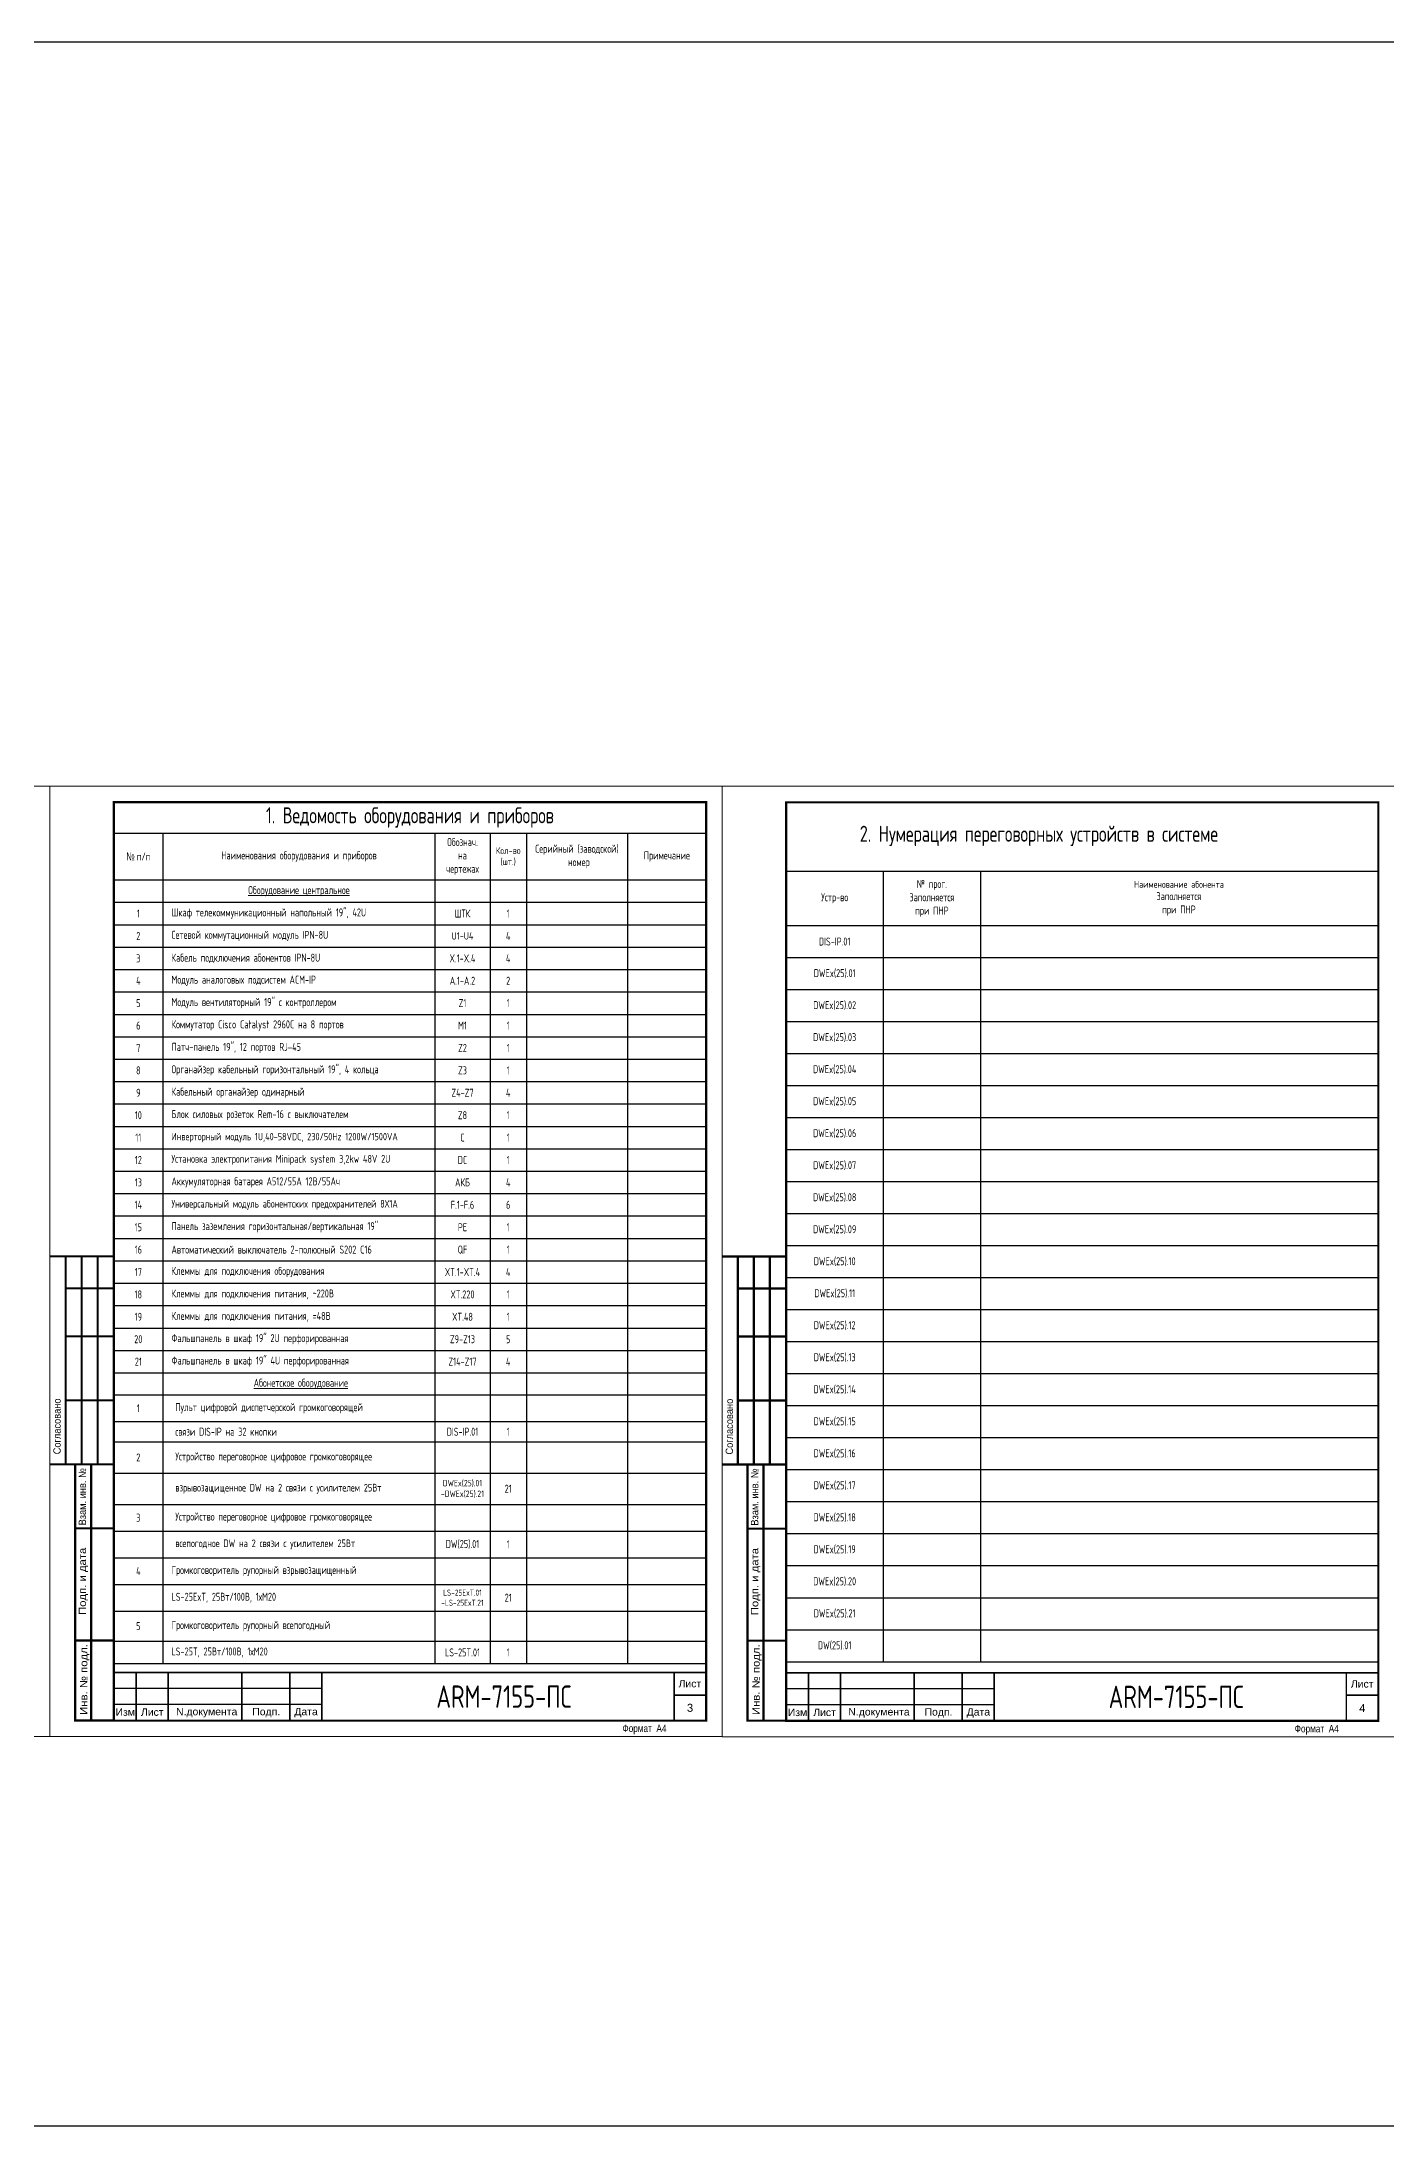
# Model space of a CAD drawing. Header units: millimetres. Extents: x 1414 to 7445, y -6250 to 7681.
# Drawn here: x 1951 to 2371, y -6250 to -5599 of the extents above; entities that cross this region are included whole.
import ezdxf
from ezdxf.enums import TextEntityAlignment as Align

# ---------------------------------------------------------------- set-up
doc = ezdxf.new("R2010")
doc.units = ezdxf.units.MM
doc.layers.get('DEFPOINTS').update_dxf_attribs({"lineweight": 0})
doc.layers.add('FORMAT', color=7, linetype='Continuous')
doc.styles.add('ARIAL', font='arial.ttf', dxfattribs={"width": 0.8})
doc.styles.get("Standard").update_dxf_attribs({"font": 'romans.shx', "width": 0.7, "height": 2.5})
doc.styles.add('ГОСТ', font='', dxfattribs={"height": 2.5})
doc.styles.get('ГОСТ').set_extended_font_data('Arial', italic=True)

# ---------------------------------------------------------------- blocks, each defined once
blk = doc.blocks.new('A$C420369D8')
at = {"layer": 'FORMAT', "linetype": 'Continuous', "ltscale": 10, "const_width": 70}
for points in [[(0, 14500), (-2000, 14500)], [(-1500, 14500), (-1500, 14500), (-1500, 8000)], [(-1000, 14500), (-1000, 14500), (-1000, 8000)], [(-500, 14500), (-500, 14500), (-500, 8000)], [(0, 13500), (0, 13500), (-1506, 13500)], [(0, 12000), (0, 12000), (-1500, 12000)], [(0, 10000), (0, 10000), (-1500, 10000)], [(-1200, 8000), (-2000, 8000)], [(0, 0), (-1200, 0), (-1200, 8000), (0, 8000)], [(0, 0), (-700, 0), (-700, 8000)], [(0, 0), (0, 2500), (-1200, 2500), (-1200, 6000), (0, 6000)]]:
    blk.add_lwpolyline(points, dxfattribs=at)
at = {"layer": 'FORMAT', "linetype": 'Continuous', "ltscale": 10, "style": 'ARIAL'}
for s, width, p in [('Согласовано', 0.9, (-1654, 8314)), ('Взам. инв. №', 0.9, (-863, 6093)), ('Подп. и дата', 1.1, (-863, 3295)), ('Инв. № подл.', 1.1, (-822, 175))]:
    blk.add_text(s, height=230, rotation=90, dxfattribs=dict(at, width=width)).set_placement(p)
blk = doc.blocks.new('*T38')
at = {"color": 0, "linetype": 'ByBlock', "lineweight": -2, "transparency": 16777216}
for p, q in [((0, 0), (185, 0)), ((0, 0), (0, -269.18)), ((185, 0), (185, -269.18)), ((0, -9.67), (185, -9.67)), ((15.34, -9.67), (15.34, -269.18)), ((100.32, -9.67), (100.32, -269.18)), ((117.52, -9.67), (117.52, -269.18)), ((128.87, -9.67), (128.87, -269.18)), ((160.49, -9.67), (160.49, -269.18)), ((0, -24.33), (185, -24.33)), ((0, -31.33), (185, -31.33)), ((0, -38.33), (185, -38.33)), ((0, -45.33), (185, -45.33)), ((0, -52.33), (185, -52.33)), ((0, -59.33), (185, -59.33)), ((0, -66.33), (185, -66.33)), ((0, -73.33), (185, -73.33)), ((0, -80.33), (185, -80.33)), ((0, -87.33), (185, -87.33)), ((0, -94.33), (185, -94.33)), ((0, -101.33), (185, -101.33)), ((0, -108.33), (185, -108.33)), ((0, -115.33), (185, -115.33)), ((0, -122.33), (185, -122.33)), ((0, -129.33), (185, -129.33)), ((0, -136.33), (185, -136.33)), ((0, -143.33), (185, -143.33)), ((0, -150.33), (185, -150.33)), ((0, -157.33), (185, -157.33)), ((0, -164.33), (185, -164.33)), ((0, -171.33), (185, -171.33)), ((0, -178.33), (185, -178.33)), ((0, -185.23), (185, -185.23)), ((0, -193.57), (185, -193.57)), ((0, -199.9), (185, -199.9)), ((0, -209.66), (185, -209.66)), ((0, -219.42), (185, -219.42)), ((0, -227.76), (185, -227.76)), ((0, -236.09), (185, -236.09)), ((0, -244.42), (185, -244.42)), ((0, -252.76), (185, -252.76)), ((0, -262.18), (185, -262.18)), ((0, -269.18), (185, -269.18))]:
    blk.add_line(p, q, dxfattribs=at)
at = {"color": 0, "lineweight": 20, "transparency": 16777216}
for s, insert, char_height, width, attachment_point in [('1. Ведомость оборудования и приборов', (92.5, -4.83), 5, 182, 5), ('Обознач. на чертежах', (108.92, -17), 2.5, 14.1931, 5), ('{\\fArial|b0|i0|c204|p34;№ }п/п', (7.67, -17), 2.5, 12.3399, 5), ('Наименования оборудования и приборов', (57.83, -17), 2.5, 81.9841, 5), ('Кол-во (шт.)', (123.19, -17), 2.1, 8.3524, 5), ('Серийный (заводской)  номер', (144.68, -17), 2.5, 28.6206, 5), ('Примечание', (172.75, -17), 2.5, 21.5099, 5), ('{\\LОборудование центральное}', (57.83, -27.83), 2.5, 81.9841, 5), ('1', (7.67, -34.83), 2.5, 12.3399, 5), ('{\\C256; Шкаф телекоммуникационный напольный 19", 42U}', (16.84, -34.83), 2.5, 81.9841, 4), ('ШТК', (108.92, -34.83), 2.5, 14.1931, 5), ('1', (123.19, -34.83), 2.5, 8.3524, 5), ('2', (7.67, -41.83), 2.5, 12.3399, 5), (' Сетевой коммутационный модуль IPN-8U', (16.84, -41.83), 2.5, 81.9841, 4), ('U1-U4', (108.92, -41.83), 2.3, 14.1931, 5), ('4', (123.19, -41.83), 2.5, 8.3524, 5), ('3', (7.67, -48.83), 2.5, 12.3399, 5), (' Кабель подключения абонентов IPN-8U', (16.84, -48.83), 2.5, 81.9841, 4), ('X.1-X.4', (108.92, -48.83), 2.5, 14.1931, 5), ('4', (123.19, -48.83), 2.5, 8.3524, 5), ('4', (7.67, -55.83), 2.5, 12.3399, 5), (' Модуль аналоговых подсистем ACM-IP', (16.84, -55.83), 2.5, 81.9841, 4), ('A.1-A.2', (108.92, -55.83), 2.5, 14.1931, 5), ('2', (123.19, -55.83), 2.5, 8.3524, 5), ('5', (7.67, -62.83), 2.5, 12.3399, 5), (' Модуль вентиляторный 19" с контроллером', (16.84, -62.83), 2.5, 81.9841, 4), ('Z1', (108.92, -62.83), 2.5, 14.1931, 5), ('1', (123.19, -62.83), 2.5, 8.3524, 5), ('6', (7.67, -69.83), 2.5, 12.3399, 5), (' Коммутатор Cisco Catalyst 2960C на 8 портов', (16.84, -69.83), 2.5, 81.9841, 4), ('М1', (108.92, -69.83), 2.5, 14.1931, 5), ('1', (123.19, -69.83), 2.5, 8.3524, 5), ('7', (7.67, -76.83), 2.5, 12.3399, 5), (' Патч-панель 19", 12 портов RJ{\\fArial|b0|i0|c204|p34;–}45', (16.84, -76.83), 2.5, 81.9841, 4), ('Z2', (108.92, -76.83), 2.5, 14.1931, 5), ('1', (123.19, -76.83), 2.5, 8.3524, 5), ('8', (7.67, -83.83), 2.5, 12.3399, 5), (' Органайзер кабельный горизонтальный 19", 4 кольца', (16.84, -83.83), 2.5, 81.9841, 4), ('Z3', (108.92, -83.83), 2.5, 14.1931, 5), ('1', (123.19, -83.83), 2.5, 8.3524, 5), ('9', (7.67, -90.83), 2.5, 12.3399, 5), (' Кабельный органайзер одинарный', (16.84, -90.83), 2.5, 81.9841, 4), ('Z4-Z7', (108.92, -90.83), 2.5, 14.1931, 5), ('4', (123.19, -90.83), 2.5, 8.3524, 5), ('10', (7.67, -97.83), 2.5, 12.3399, 5), (' Блок силовых розеток Rem-16 с выключателем', (16.84, -97.83), 2.5, 81.9841, 4), ('Z8', (108.92, -97.83), 2.5, 14.1931, 5), ('1', (123.19, -97.83), 2.5, 8.3524, 5), ('11', (7.67, -104.83), 2.5, 12.3399, 5), (' Инверторный модуль 1U,40-58VDC, 230/50Hz 1200W/1500VA', (16.84, -104.83), 2.3, 81.9841, 4), ('C', (108.92, -104.83), 2.5, 14.1931, 5), ('1', (123.19, -104.83), 2.5, 8.3524, 5), ('12', (7.67, -111.83), 2.5, 12.3399, 5), (' Установка электропитания Minipack system 3,2kw 48V 2U', (16.84, -111.83), 2.4, 81.9841, 4), ('DC', (108.92, -111.83), 2.5, 14.1931, 5), ('1', (123.19, -111.83), 2.5, 8.3524, 5), (' Аккумуляторная батарея A512/55А 12В/55Ач', (16.84, -118.83), 2.5, 81.9841, 4), ('13', (7.67, -118.83), 2.5, 12.3399, 5), ('АКБ', (108.92, -118.83), 2.5, 14.1931, 5), ('4', (123.19, -118.83), 2.5, 8.3524, 5), ('14', (7.67, -125.83), 2.5, 12.3399, 5), (' Универсальный модуль абонентских предохранителей 8Х1А', (16.84, -125.83), 2.4, 81.9841, 4), ('F.1-F.6', (108.92, -125.83), 2.5, 14.1931, 5), ('6', (123.19, -125.83), 2.5, 8.3524, 5), ('15', (7.67, -132.83), 2.5, 12.3399, 5), (' Панель заземления горизонтальная/вертикальная 19" ', (16.84, -132.83), 2.5, 81.9841, 4), ('PE', (108.92, -132.83), 2.5, 14.1931, 5), ('1', (123.19, -132.83), 2.5, 8.3524, 5), ('16', (7.67, -139.83), 2.5, 12.3399, 5), (' Автоматический выключатель 2-полюсный S202 C16', (16.84, -139.83), 2.5, 81.9841, 4), ('QF', (108.92, -139.83), 2.5, 14.1931, 5), ('1', (123.19, -139.83), 2.5, 8.3524, 5), ('17', (7.67, -146.83), 2.5, 12.3399, 5), (' Клеммы для подключения оборудования', (16.84, -146.83), 2.5, 81.9841, 4), ('XT.1-XT.4', (108.92, -146.83), 2.5, 14.1931, 5), ('4', (123.19, -146.83), 2.5, 8.3524, 5), ('18', (7.67, -153.83), 2.5, 12.3399, 5), (' Клеммы для подключения питания, ~220В', (16.84, -153.83), 2.5, 81.9841, 4), ('XT.220', (108.92, -153.83), 2.5, 14.1931, 5), ('1', (123.19, -153.83), 2.5, 8.3524, 5), ('19', (7.67, -160.83), 2.5, 12.3399, 5), (' Клеммы для подключения питания, =48В', (16.84, -160.83), 2.5, 81.9841, 4), ('XT.48', (108.92, -160.83), 2.5, 14.1931, 5), ('1', (123.19, -160.83), 2.5, 8.3524, 5), ('20', (7.67, -167.83), 2.5, 12.3399, 5), (' Фальшпанель в шкаф 19" 2U перфорированная', (16.84, -167.83), 2.5, 81.9841, 4), ('Z9-Z13', (108.92, -167.83), 2.5, 14.1931, 5), ('5', (123.19, -167.83), 2.5, 8.3524, 5), ('21', (7.67, -174.83), 2.5, 12.3399, 5), (' Фальшпанель в шкаф 19" 4U перфорированная', (16.84, -174.83), 2.5, 81.9841, 4), ('Z14-Z17', (108.92, -174.83), 2.5, 14.1931, 5), ('4', (123.19, -174.83), 2.5, 8.3524, 5), ('{\\L Абонетское оборудование}', (57.83, -181.78), 2.5, 81.9841, 5), ('1', (7.67, -189.4), 2.5, 12.3399, 5), ('  Пульт цифровой диспетчерской громкоговорящей', (16.84, -189.4), 2.5, 81.9841, 4), ('  связи DIS-IP на 32 кнопки', (16.84, -196.73), 2.5, 81.9841, 4), ('DIS-IP.01', (108.92, -196.73), 2.5, 14.1931, 5), ('1', (123.19, -196.73), 2.5, 8.3524, 5), ('2', (7.67, -204.78), 2.5, 12.3399, 5), ('  Устройство переговорное цифровое громкоговорящее', (16.84, -204.78), 2.5, 81.9841, 4), ('  взрывозащищенное DW на 2 связи с усилителем 25Вт', (16.84, -214.54), 2.4, 81.9841, 4), ('DWEx(25).01\\P-DWEx(25).21', (108.92, -214.54), 2, 14.1931, 5), ('21', (123.19, -214.54), 2.5, 8.3524, 5), ('3', (7.67, -223.59), 2.5, 12.3399, 5), ('  Устройство переговорное цифровое громкоговорящее', (16.84, -223.59), 2.5, 81.9841, 4), ('  всепогодное DW на 2 связи с усилителем 25Вт', (16.84, -231.92), 2.4, 81.9841, 4), ('DW(25).01', (108.92, -231.92), 2.5, 14.1931, 5), ('1', (123.19, -231.92), 2.5, 8.3524, 5), ('4', (7.67, -240.26), 2.5, 12.3399, 5), (' Громкоговоритель рупорный взрывозащищенный ', (16.84, -240.26), 2.5, 81.9841, 4), (' LS-25ExT, 25Вт/100В, 1хМ20', (16.84, -248.59), 2.5, 81.9841, 4), ('LS-25ExT.01\\P-LS-25ExT.21', (108.92, -248.59), 1.9, 14.1931, 5), ('21', (123.19, -248.59), 2.5, 8.3524, 5), ('5', (7.67, -257.47), 2.5, 12.3399, 5), (' Громкоговоритель рупорный всепогодный ', (16.84, -257.47), 2.5, 81.9841, 4), (' LS-25T, 25Вт/100В, 1хМ20', (16.84, -265.68), 2.5, 81.9841, 4), ('LS-25T.01', (108.92, -265.68), 2.5, 14.1931, 5), ('1', (123.19, -265.68), 2.5, 8.3524, 5)]:
    blk.add_mtext(s, dxfattribs=dict(at, insert=insert, char_height=char_height, width=width, attachment_point=attachment_point))

msp = doc.modelspace()

# ---------------------------------------------------------------- linework, layer by layer
at = {"color": 7}
for p, q in [((2183.68, -5857.81), (2368.38, -5857.81)), ((2214.04, -5857.81), (2214.04, -5875.61)), ((2244.41, -5857.81), (2244.41, -5875.61)), ((2183.68, -5874.78), (2368.38, -5874.78)), ((2183.68, -5874.78), (2368.38, -5874.78)), ((2214.04, -5873.95), (2214.04, -6104.78)), ((2244.41, -5874.78), (2244.41, -6104.78)), ((2183.68, -5884.78), (2368.38, -5884.78)), ((2183.68, -5894.78), (2368.38, -5894.78)), ((2183.68, -5904.78), (2368.38, -5904.78)), ((2183.68, -5914.78), (2368.38, -5914.78)), ((2183.68, -5924.78), (2368.38, -5924.78)), ((2183.68, -5934.78), (2368.38, -5934.78)), ((2183.68, -5944.78), (2368.38, -5944.78)), ((2183.68, -5954.78), (2368.38, -5954.78)), ((2183.68, -5964.78), (2368.38, -5964.78)), ((2183.68, -5974.78), (2368.38, -5974.78)), ((2183.68, -5984.78), (2368.38, -5984.78)), ((2183.68, -5994.78), (2368.38, -5994.78)), ((2183.68, -6004.78), (2368.38, -6004.78)), ((2183.68, -6014.78), (2368.38, -6014.78)), ((2183.68, -6014.78), (2368.38, -6014.78)), ((2183.68, -6024.78), (2368.38, -6024.78)), ((2183.68, -6034.78), (2368.38, -6034.78)), ((2183.68, -6044.78), (2368.38, -6044.78)), ((2183.68, -6054.78), (2368.38, -6054.78)), ((2183.68, -6064.78), (2368.38, -6064.78)), ((2183.68, -6074.78), (2368.38, -6074.78)), ((2183.68, -6084.78), (2368.38, -6084.78)), ((2183.68, -6094.78), (2368.38, -6094.78)), ((2183.68, -6104.78), (2368.38, -6104.78)), ((2038.68, -6113.2), (1973.68, -6113.2)), ((2248.68, -6113.28), (2183.68, -6113.28)), ((2038.68, -6118.2), (1973.68, -6118.2)), ((2248.68, -6118.28), (2183.68, -6118.28))]:
    msp.add_line(p, q, dxfattribs=at)
at = {"color": 3}
msp.add_lwpolyline([(1413.76, -5598.64), (4893.51, -5598.64), (4893.51, -6249.95), (1413.76, -6249.95)], close=True, dxfattribs=at)
at = {"color": 7, "const_width": 0.5}
for points in [[(2158.68, -6108.2), (1973.68, -6108.2), (1973.68, -6123.2)], [(1980.68, -6108.2), (1980.68, -6123.2)], [(1990.68, -6108.2), (1990.68, -6123.2)], [(2013.68, -6123.2), (2013.68, -6108.2)], [(2028.68, -6123.2), (2028.68, -6108.2)], [(2038.68, -6123.2), (2038.68, -6108.2)], [(2148.68, -6123.2), (2148.68, -6108.2)], [(2368.68, -6108.28), (2183.68, -6108.28), (2183.68, -6123.28)], [(2190.68, -6108.28), (2190.68, -6123.28)], [(2200.68, -6108.28), (2200.68, -6123.28)], [(2223.68, -6123.28), (2223.68, -6108.28)], [(2238.68, -6123.28), (2238.68, -6108.28)], [(2248.68, -6123.28), (2248.68, -6108.28)], [(2358.68, -6123.28), (2358.68, -6108.28)], [(2148.68, -6115.2), (2158.68, -6115.2)], [(2358.68, -6115.28), (2368.68, -6115.28)]]:
    msp.add_lwpolyline(points, dxfattribs=at)
at = {"layer": 'DEFPOINTS', "color": 7, "ltscale": 10}
for points in [[(1743.68, -6128.2), (1953.68, -6128.2), (1953.68, -5831.2), (1743.68, -5831.2)], [(1953.68, -6128.2), (2163.68, -6128.2), (2163.68, -5831.2), (1953.68, -5831.2)], [(2163.68, -6128.28), (2373.68, -6128.28), (2373.68, -5831.28), (2163.68, -5831.28)]]:
    msp.add_lwpolyline(points, close=True, dxfattribs=at)
at = {"layer": 'FORMAT', "color": 7, "ltscale": 10, "const_width": 0.7}
for points in [[(1973.68, -6123.2), (2158.68, -6123.2), (2158.68, -5836.2), (1973.68, -5836.2)], [(2183.68, -6123.28), (2368.68, -6123.28), (2368.68, -5836.28), (2183.68, -5836.28)]]:
    msp.add_lwpolyline(points, close=True, dxfattribs=at)

# ---------------------------------------------------------------- block references
msp.add_blockref('*T38', (1973.68, -5836.2))
at = {"color": 7, "xscale": 0.01000000000021828, "yscale": 0.01000000000021828, "zscale": 0.01000000000021828}
msp.add_blockref('A$C420369D8', (1973.64, -6123.13), dxfattribs=at)
at = {"xscale": 0.01000000000021828, "yscale": 0.01000000000021828, "zscale": 0.01000000000021828}
msp.add_blockref('A$C420369D8', (2183.64, -6123.21), dxfattribs=at)

# ---------------------------------------------------------------- texts
at = {"color": 7, "linetype": 'Continuous', "ltscale": 10, "style": 'ARIAL', "width": 1.011953}
for s, height, p in [('Лист', 2.301, (2153.63, -6111.65)), ('Лист', 2.301, (2363.63, -6111.73)), ('Изм.', 2.301, (1977.7, -6120.56)), ('Лист', 2.301, (1985.7, -6120.56)), ('N.документа', 2.3008, (2002.7, -6120.71)), ('Подп.', 2.301, (2021.29, -6120.71)), ('Дата', 2.301, (2033.75, -6120.71)), ('Изм.', 2.301, (2187.7, -6120.64)), ('Лист', 2.301, (2195.7, -6120.64)), ('N.документа', 2.3008, (2212.7, -6120.79)), ('Подп.', 2.301, (2231.29, -6120.79)), ('Дата', 2.301, (2243.75, -6120.79))]:
    msp.add_text(s, height=height, dxfattribs=at).set_placement(p, align=Align.MIDDLE)
at = {"color": 7, "lineweight": 20}
for s, insert, char_height, width, attachment_point in [('\\pi11.501;2. {\\C256;Нумерация переговорных устройств в системе}', (2195.21, -5843.61), 5, 185, 1), ('{\\C256;№ прог.\\P\\C1;Заполняется \\Pпри ПНР}', (2229.22, -5866.29), 2.5, 30.3614, 5), ('{\\H0.8333x;\\C256;Наименование абонента\\P\\H1.2x;\\C1;Заполняется \\Pпри ПНР}', (2306.39, -5866.29), 2.5, 123.9759, 5), ('{\\C256;Устр-во}', (2198.86, -5866.29), 2.5, 30.3614, 5), ('{\\C0;DIS-IP.01}', (2198.86, -5879.78), 2.5, 30.3614, 5), ('{\\C256;DWEx(25).01}', (2198.86, -5889.78), 2.5, 30.3614, 5), ('{\\C256;DWEx(25).02}', (2198.86, -5899.78), 2.5, 30.3614, 5), ('{\\C256;DWEx(25).03}', (2198.86, -5909.78), 2.5, 30.3614, 5), ('{\\C256;DWEx(25).04}', (2198.86, -5919.78), 2.5, 30.3614, 5), ('{\\C256;DWEx(25).05}', (2198.86, -5929.78), 2.5, 30.3614, 5), ('{\\C256;DWEx(25).06}', (2198.86, -5939.78), 2.5, 30.3614, 5), ('{\\C256;DWEx(25).07}', (2198.86, -5949.78), 2.5, 30.3614, 5), ('{\\C256;DWEx(25).08}', (2198.86, -5959.78), 2.5, 30.3614, 5), ('{\\C256;DWEx(25).09}', (2198.86, -5969.78), 2.5, 30.3614, 5), ('{\\C256;DWEx(25).10}', (2198.86, -5979.78), 2.5, 30.3614, 5), ('{\\C256;DWEx(25).11}', (2198.86, -5989.78), 2.5, 30.3614, 5), ('{\\C256;DWEx(25).12}', (2198.86, -5999.78), 2.5, 30.3614, 5), ('{\\C256;DWEx(25).13}', (2198.86, -6009.78), 2.5, 30.3614, 5), ('{\\C256;DWEx(25).14}', (2198.86, -6019.78), 2.5, 30.3614, 5), ('{\\C256;DWEx(25).15}', (2198.86, -6029.78), 2.5, 30.3614, 5), ('{\\C256;DWEx(25).16}', (2198.86, -6039.78), 2.5, 30.3614, 5), ('{\\C256;DWEx(25).17}', (2198.86, -6049.78), 2.5, 30.3614, 5), ('{\\C256;DWEx(25).18}', (2198.86, -6059.78), 2.5, 30.3614, 5), ('{\\C256;DWEx(25).19}', (2198.86, -6069.78), 2.5, 30.3614, 5), ('{\\C256;DWEx(25).20}', (2198.86, -6079.78), 2.5, 30.3614, 5), ('{\\C256;DWEx(25).21}', (2198.86, -6089.78), 2.5, 30.3614, 5), ('{\\C256;DW(25).01}', (2198.86, -6099.78), 2.5, 30.3614, 5)]:
    msp.add_mtext(s, dxfattribs=dict(at, insert=insert, char_height=char_height, width=width, attachment_point=attachment_point))
at = {"color": 18, "linetype": 'ByBlock', "lineweight": 40, "true_color": 0x000000, "char_height": 7, "width": 120, "attachment_point": 5}
for insert in [(2095.56, -6115.7), (2305.56, -6115.78)]:
    msp.add_mtext('{\\C7;ARM-7155-ПС}', dxfattribs=dict(at, insert=insert))
at = {"color": 7, "lineweight": 0, "char_height": 2.5, "width": 10, "attachment_point": 5, "style": 'ГОСТ'}
for s, insert in [('{\\fArial|b0|i0|c204|p34;3}', (2153.68, -6119.2)), ('{\\fArial|b0|i0|c204|p34;4}', (2363.68, -6119.28))]:
    msp.add_mtext(s, dxfattribs=dict(at, insert=insert))
at = {"layer": 'FORMAT', "color": 7, "ltscale": 10, "style": 'ARIAL', "width": 0.8}
for p in [(2132.56, -6126.77), (2342.56, -6126.85)]:
    msp.add_text('Формат  А4', height=2.3, dxfattribs=at).set_placement(p)

doc.saveas('drawing.dxf')
